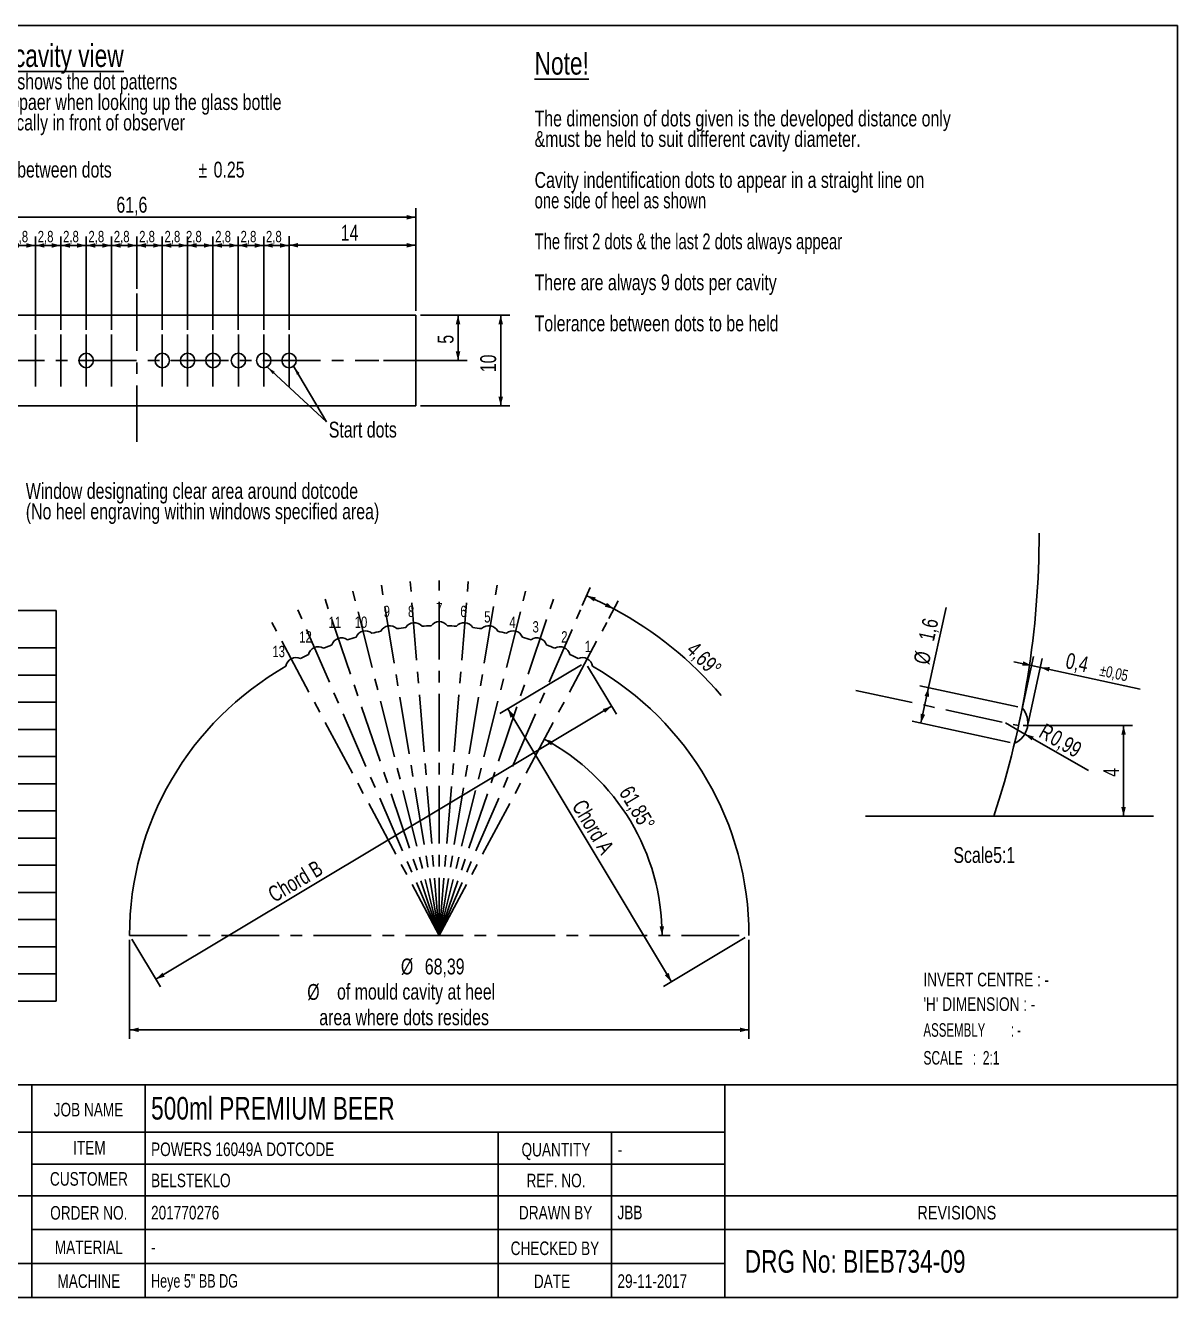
# Model space of a CAD drawing. Header units: millimetres. Extents: x 4 to 206, y 4 to 144.
# Drawn here: x 78.8 to 206, y 4 to 144.5 of the extents above; entities that cross this region are included whole.
import ezdxf

# ---------------------------------------------------------------- set-up
doc = ezdxf.new("R2010")
doc.units = ezdxf.units.MM
doc.header["$LTSCALE"] = 0.5
doc.linetypes.add('CENTERX2', pattern=[20.32, 12.7, -2.54, 2.54, -2.54])
for name, color, linetype in [('CENTERLINE', 4, 'CENTERX2'), ('DETAIL', 3, 'Continuous'), ('DIMENSIONS', 2, 'Continuous'), ('TEXT', 2, 'Continuous')]:
    doc.layers.add(name, color=color, linetype=linetype)
doc.layers.add('OUTLINE', color=7, linetype='Continuous', lineweight=25)
doc.styles.add('SLDTEXTSTYLE0', font='TXT', dxfattribs={"width": 0.75})
doc.styles.add('SLDTEXTSTYLE2', font='TXT', dxfattribs={"width": 0.7})
doc.styles.add('SLDTEXTSTYLE3', font='TXT', dxfattribs={"width": 0.797872})
doc.styles.add('SLDTEXTSTYLE4', font='TXT', dxfattribs={"width": 0.692308})
doc.styles.add('SLDTEXTSTYLE5', font='TXT', dxfattribs={"width": 0.660714})
doc.styles.add('SLDTEXTSTYLE6', font='TXT', dxfattribs={"width": 0.631579})
doc.styles.add('SLDTEXTSTYLE7', font='TXT', dxfattribs={"width": 0.697917})
doc.dimstyles.new('SLDDIMSTYLE0', dxfattribs={"dimtxt": 1.25, "dimasz": 1, "dimexe": 0, "dimexo": 0.0625, "dimgap": 0.3125, "dimtad": 1, "dimrnd": 1e-09, "dimzin": 12, "dimdsep": 46, "dimtxsty": 'SLDTEXTSTYLE0', "dimsah": 1, "dimcen": 0.09, "dimadec": 0, "dimazin": 3, "dimtfac": 1, "dimtofl": 0, "dimtmove": 0, "dimatfit": 3, "dimfxl": 0, "dimfrac": 2, "dimtolj": 1, "dimtzin": 12, "dimarcsym": 0})
doc.dimstyles.new('SLDDIMSTYLE2', dxfattribs={"dimtxt": 1.75, "dimasz": 1, "dimexe": 0, "dimexo": 0.0625, "dimgap": 0.4375, "dimtad": 1, "dimrnd": 1e-09, "dimzin": 12, "dimdsep": 46, "dimtxsty": 'SLDTEXTSTYLE0', "dimsah": 1, "dimcen": 0.09, "dimadec": 0, "dimazin": 3, "dimtfac": 1, "dimtofl": 0, "dimtmove": 0, "dimatfit": 3, "dimfxl": 0, "dimfrac": 2, "dimtolj": 1, "dimtzin": 12, "dimarcsym": 0})
doc.dimstyles.new('SLDDIMSTYLE3', dxfattribs={"dimtxt": 0.18, "dimasz": 1, "dimexe": 0, "dimexo": 0.0625, "dimgap": 0, "dimtad": 0, "dimtih": 1, "dimtoh": 1, "dimdec": 0, "dimrnd": 1e-09, "dimzin": 0, "dimdsep": 46, "dimtxsty": 'Standard', "dimsah": 1, "dimcen": 0.09, "dimadec": 0, "dimazin": 0, "dimtfac": 1, "dimtdec": 0, "dimtofl": 0, "dimtmove": 0, "dimatfit": 3, "dimfxl": 0, "dimfrac": 2, "dimtolj": 1, "dimtzin": 0, "dimarcsym": 0})
doc.dimstyles.new('SLDDIMSTYLE4', dxfattribs={"dimtxt": 1.75, "dimasz": 1, "dimexe": 0, "dimexo": 0.0625, "dimgap": 0.4375, "dimtad": 1, "dimdec": 4, "dimlfac": 0.5, "dimzin": 12, "dimdsep": 46, "dimtxsty": 'SLDTEXTSTYLE0', "dimsah": 1, "dimcen": 0.09, "dimazin": 3, "dimtfac": 1, "dimtofl": 0, "dimtmove": 0, "dimatfit": 3, "dimfxl": 0, "dimfrac": 2, "dimtolj": 1, "dimtzin": 12, "dimarcsym": 0})
doc.dimstyles.new('SLDDIMSTYLE5', dxfattribs={"dimtxt": 1.75, "dimasz": 1, "dimexe": 0, "dimexo": 0.0625, "dimgap": 0.4375, "dimtad": 1, "dimlfac": 0.4, "dimrnd": 1e-09, "dimzin": 12, "dimdsep": 46, "dimtxsty": 'SLDTEXTSTYLE0', "dimsah": 1, "dimcen": 0.09, "dimadec": 0, "dimazin": 3, "dimtfac": 1, "dimtofl": 0, "dimtmove": 0, "dimatfit": 3, "dimfxl": 0, "dimfrac": 2, "dimtolj": 1, "dimtzin": 12, "dimarcsym": 0})
doc.dimstyles.new('SLDDIMSTYLE6', dxfattribs={"dimtxt": 1.75, "dimasz": 1, "dimexe": 0, "dimexo": 0.0625, "dimgap": 0.4375, "dimtad": 1, "dimlfac": 0.4, "dimrnd": 1e-09, "dimdsep": 46, "dimtxsty": 'SLDTEXTSTYLE0', "dimsah": 1, "dimcen": 0.09, "dimadec": 0, "dimazin": 2, "dimtol": 1, "dimtp": 0.05, "dimtm": 0.05, "dimtfac": 1, "dimtmove": 0, "dimatfit": 0, "dimfxl": 0, "dimfrac": 2, "dimtolj": 1, "dimarcsym": 0})
doc.dimstyles.new('SLDDIMSTYLE7', dxfattribs={"dimtxt": 1.75, "dimasz": 1, "dimexe": 0, "dimexo": 0.0625, "dimgap": 0.4375, "dimtad": 1, "dimlfac": 0.4, "dimrnd": 1e-09, "dimdsep": 46, "dimtxsty": 'SLDTEXTSTYLE0', "dimsah": 1, "dimcen": 0, "dimadec": 0, "dimazin": 2, "dimtfac": 1, "dimtofl": 0, "dimtmove": 0, "dimatfit": 3, "dimfxl": 0, "dimfrac": 2, "dimtolj": 1, "dimtzin": 12, "dimarcsym": 0})

# ---------------------------------------------------------------- blocks, each defined once
blk = doc.blocks.new('SW_TABLEANNOTATION_2')
at = {"layer": 'TEXT', "color": 0}
for p, q in [((0, 0), (0, -43.13)), ((35.63, 0), (0, 0)), ((3.09, 0), (3.09, -43.13)), ((15.09, 0), (15.09, -43.13)), ((35.63, -43.13), (35.63, 0)), ((0, -4.13), (35.63, -4.13)), ((0, -7.13), (35.63, -7.13)), ((0, -10.13), (35.63, -10.13)), ((0, -13.13), (35.63, -13.13)), ((0, -16.13), (35.63, -16.13)), ((0, -19.13), (35.63, -19.13)), ((0, -22.13), (35.63, -22.13)), ((0, -25.13), (35.63, -25.13)), ((0, -28.13), (35.63, -28.13)), ((0, -31.13), (35.63, -31.13)), ((0, -34.13), (35.63, -34.13)), ((0, -37.13), (35.63, -37.13)), ((0, -40.13), (35.63, -40.13)), ((0, -43.13), (35.63, -43.13))]:
    blk.add_line(p, q, dxfattribs=at)
at = {"layer": 'TEXT', "color": 0, "char_height": 1.75, "attachment_point": 1, "style": 'SLDTEXTSTYLE0'}
for s, insert in [('Chord A', (4.33, -1.16)), ('Chord B', (20.79, -1.16)), ('1', (0.9, -4.72)), ('35,15', (6.18, -4.72)), ('58,67', (22.45, -4.72)), ('2', (0.9, -7.72)), ('37,52', (6.18, -7.72)), ('57,18', (22.45, -7.72)), ('3', (0.9, -10.72)), ('39,83', (6.18, -10.72)), ('55,6', (23.09, -10.72)), ('4', (0.9, -13.72)), ('42,07', (6.18, -13.72)), ('53,92', (22.45, -13.72)), ('5', (0.9, -16.72)), ('44,24', (6.18, -16.72)), ('52,15', (22.45, -16.72)), ('6', (0.9, -19.72)), ('46,34', (6.18, -19.72)), ('50,3', (23.09, -19.72)), ('7', (0.9, -22.72)), ('48,36', (6.18, -22.72)), ('48,36', (22.45, -22.72)), ('8', (0.9, -25.72)), ('50,3', (6.82, -25.72)), ('46,34', (22.45, -25.72)), ('9', (0.9, -28.72)), ('52,15', (6.18, -28.72)), ('44,24', (22.45, -28.72)), ('10', (0.25, -31.72)), ('53,92', (6.18, -31.72)), ('42,07', (22.45, -31.72)), ('11', (0.25, -34.72)), ('55,6', (6.82, -34.72)), ('39,83', (22.45, -34.72)), ('12', (0.25, -37.72)), ('57,18', (6.18, -37.72)), ('37,52', (22.45, -37.72)), ('13', (0.25, -40.72)), ('58,67', (6.18, -40.72)), ('35,15', (22.45, -40.72))]:
    blk.add_mtext(s, dxfattribs=dict(at, insert=insert))
blk = doc.blocks.new('_D')
at = {"layer": 'DIMENSIONS'}
for p, q in [((102.3, 110.87), (102.3, 121.2)), ((105.1, 110.87), (105.1, 121.2)), ((105.1, 120.2), (102.3, 120.2))]:
    blk.add_line(p, q, dxfattribs=at)
for points in [[(102.3, 120.2), (103.3, 119.95), (103.3, 120.45)], [(105.1, 120.2), (104.1, 120.45), (104.1, 119.95)]]:
    blk.add_solid(points, dxfattribs=at)
at = {"layer": 'DIMENSIONS', "insert": (102.55, 121.81), "char_height": 1.25, "attachment_point": 1, "style": 'SLDTEXTSTYLE0'}
blk.add_mtext('2,8', dxfattribs=at)
blk = doc.blocks.new('_D_1')
at = {"layer": 'DIMENSIONS'}
for p, q in [((99.5, 110.87), (99.5, 121.2)), ((102.3, 110.87), (102.3, 121.2)), ((102.3, 120.2), (99.5, 120.2))]:
    blk.add_line(p, q, dxfattribs=at)
for points in [[(99.5, 120.2), (100.5, 119.95), (100.5, 120.45)], [(102.3, 120.2), (101.3, 120.45), (101.3, 119.95)]]:
    blk.add_solid(points, dxfattribs=at)
at = {"layer": 'DIMENSIONS', "insert": (99.75, 121.81), "char_height": 1.25, "attachment_point": 1, "style": 'SLDTEXTSTYLE0'}
blk.add_mtext('2,8', dxfattribs=at)
blk = doc.blocks.new('_D_2')
at = {"layer": 'DIMENSIONS'}
for p, q in [((96.7, 110.87), (96.7, 121.2)), ((99.5, 110.87), (99.5, 121.2)), ((99.5, 120.2), (96.7, 120.2))]:
    blk.add_line(p, q, dxfattribs=at)
for points in [[(96.7, 120.2), (97.7, 119.95), (97.7, 120.45)], [(99.5, 120.2), (98.5, 120.45), (98.5, 119.95)]]:
    blk.add_solid(points, dxfattribs=at)
at = {"layer": 'DIMENSIONS', "insert": (96.52, 121.81), "char_height": 1.25, "attachment_point": 1, "style": 'SLDTEXTSTYLE0'}
blk.add_mtext('2,8', dxfattribs=at)
blk = doc.blocks.new('_D_3')
at = {"layer": 'DIMENSIONS'}
for p, q in [((93.9, 110.87), (93.9, 121.2)), ((96.7, 110.87), (96.7, 121.2)), ((96.7, 120.2), (93.9, 120.2))]:
    blk.add_line(p, q, dxfattribs=at)
for points in [[(93.9, 120.2), (94.9, 119.95), (94.9, 120.45)], [(96.7, 120.2), (95.7, 120.45), (95.7, 119.95)]]:
    blk.add_solid(points, dxfattribs=at)
at = {"layer": 'DIMENSIONS', "insert": (94.15, 121.81), "char_height": 1.25, "attachment_point": 1, "style": 'SLDTEXTSTYLE0'}
blk.add_mtext('2,8', dxfattribs=at)
blk = doc.blocks.new('_D_4')
at = {"layer": 'DIMENSIONS'}
for p, q in [((91.1, 115.41), (91.1, 121.2)), ((93.9, 110.87), (93.9, 121.2)), ((93.9, 120.2), (91.1, 120.2))]:
    blk.add_line(p, q, dxfattribs=at)
for points in [[(91.1, 120.2), (92.1, 119.95), (92.1, 120.45)], [(93.9, 120.2), (92.9, 120.45), (92.9, 119.95)]]:
    blk.add_solid(points, dxfattribs=at)
at = {"layer": 'DIMENSIONS', "insert": (91.35, 121.81), "char_height": 1.25, "attachment_point": 1, "style": 'SLDTEXTSTYLE0'}
blk.add_mtext('2,8', dxfattribs=at)
blk = doc.blocks.new('_D_5')
at = {"layer": 'DIMENSIONS'}
for p, q in [((88.3, 110.87), (88.3, 121.2)), ((91.1, 115.41), (91.1, 121.2)), ((91.1, 120.2), (88.3, 120.2))]:
    blk.add_line(p, q, dxfattribs=at)
for points in [[(88.3, 120.2), (89.3, 119.95), (89.3, 120.45)], [(91.1, 120.2), (90.1, 120.45), (90.1, 119.95)]]:
    blk.add_solid(points, dxfattribs=at)
at = {"layer": 'DIMENSIONS', "insert": (88.55, 121.81), "char_height": 1.25, "attachment_point": 1, "style": 'SLDTEXTSTYLE0'}
blk.add_mtext('2,8', dxfattribs=at)
blk = doc.blocks.new('_D_6')
at = {"layer": 'DIMENSIONS'}
for p, q in [((85.5, 110.87), (85.5, 121.2)), ((88.3, 110.87), (88.3, 121.2)), ((88.3, 120.2), (85.5, 120.2))]:
    blk.add_line(p, q, dxfattribs=at)
for points in [[(85.5, 120.2), (86.5, 119.95), (86.5, 120.45)], [(88.3, 120.2), (87.3, 120.45), (87.3, 119.95)]]:
    blk.add_solid(points, dxfattribs=at)
at = {"layer": 'DIMENSIONS', "insert": (85.75, 121.81), "char_height": 1.25, "attachment_point": 1, "style": 'SLDTEXTSTYLE0'}
blk.add_mtext('2,8', dxfattribs=at)
blk = doc.blocks.new('_D_7')
at = {"layer": 'DIMENSIONS'}
for p, q in [((82.7, 110.87), (82.7, 121.2)), ((85.5, 110.87), (85.5, 121.2)), ((85.5, 120.2), (82.7, 120.2))]:
    blk.add_line(p, q, dxfattribs=at)
for points in [[(82.7, 120.2), (83.7, 119.95), (83.7, 120.45)], [(85.5, 120.2), (84.5, 120.45), (84.5, 119.95)]]:
    blk.add_solid(points, dxfattribs=at)
at = {"layer": 'DIMENSIONS', "insert": (82.95, 121.81), "char_height": 1.25, "attachment_point": 1, "style": 'SLDTEXTSTYLE0'}
blk.add_mtext('2,8', dxfattribs=at)
blk = doc.blocks.new('_D_8')
at = {"layer": 'DIMENSIONS'}
for p, q in [((79.9, 110.87), (79.9, 121.2)), ((82.7, 110.87), (82.7, 121.2)), ((82.7, 120.2), (79.9, 120.2))]:
    blk.add_line(p, q, dxfattribs=at)
for points in [[(79.9, 120.2), (80.9, 119.95), (80.9, 120.45)], [(82.7, 120.2), (81.7, 120.45), (81.7, 119.95)]]:
    blk.add_solid(points, dxfattribs=at)
at = {"layer": 'DIMENSIONS', "insert": (80.15, 121.81), "char_height": 1.25, "attachment_point": 1, "style": 'SLDTEXTSTYLE0'}
blk.add_mtext('2,8', dxfattribs=at)
blk = doc.blocks.new('_D_9')
at = {"layer": 'DIMENSIONS'}
for p, q in [((77.1, 110.87), (77.1, 121.2)), ((79.9, 110.87), (79.9, 121.2)), ((79.9, 120.2), (77.1, 120.2))]:
    blk.add_line(p, q, dxfattribs=at)
for points in [[(77.1, 120.2), (78.1, 119.95), (78.1, 120.45)], [(79.9, 120.2), (78.9, 120.45), (78.9, 119.95)]]:
    blk.add_solid(points, dxfattribs=at)
at = {"layer": 'DIMENSIONS', "insert": (77.35, 121.81), "char_height": 1.25, "attachment_point": 1, "style": 'SLDTEXTSTYLE0'}
blk.add_mtext('2,8', dxfattribs=at)
blk = doc.blocks.new('_D_11')
at = {"layer": 'DIMENSIONS'}
for p, q in [((105.1, 110.87), (105.1, 121.2)), ((107.9, 110.87), (107.9, 121.2)), ((105.1, 120.2), (107.9, 120.2))]:
    blk.add_line(p, q, dxfattribs=at)
for points in [[(105.1, 120.2), (106.1, 119.95), (106.1, 120.45)], [(107.9, 120.2), (106.9, 120.45), (106.9, 119.95)]]:
    blk.add_solid(points, dxfattribs=at)
at = {"layer": 'DIMENSIONS', "insert": (105.35, 121.81), "char_height": 1.25, "attachment_point": 1, "style": 'SLDTEXTSTYLE0'}
blk.add_mtext('2,8', dxfattribs=at)
blk = doc.blocks.new('_D_13')
at = {"layer": 'DIMENSIONS'}
for p, q in [((122.4, 112.49), (132.27, 112.49)), ((131.27, 112.49), (131.27, 102.49)), ((122.4, 102.49), (132.27, 102.49))]:
    blk.add_line(p, q, dxfattribs=at)
for points in [[(131.27, 112.49), (131.02, 111.49), (131.52, 111.49)], [(131.27, 102.49), (131.52, 103.49), (131.02, 103.49)]]:
    blk.add_solid(points, dxfattribs=at)
at = {"layer": 'DIMENSIONS', "insert": (129.01, 106.2), "char_height": 1.75, "attachment_point": 1, "rotation": 90, "style": 'SLDTEXTSTYLE0'}
blk.add_mtext('10', dxfattribs=at)
blk = doc.blocks.new('_D_14')
at = {"layer": 'DIMENSIONS'}
for p, q in [((107.9, 110.87), (107.9, 121.22)), ((121.9, 112.99), (121.9, 121.22)), ((107.9, 120.22), (121.9, 120.22))]:
    blk.add_line(p, q, dxfattribs=at)
for points in [[(107.9, 120.22), (108.9, 119.97), (108.9, 120.47)], [(121.9, 120.22), (120.9, 120.47), (120.9, 119.97)]]:
    blk.add_solid(points, dxfattribs=at)
at = {"layer": 'DIMENSIONS', "insert": (113.61, 122.48), "char_height": 1.75, "attachment_point": 1, "style": 'SLDTEXTSTYLE0'}
blk.add_mtext('14', dxfattribs=at)
blk = doc.blocks.new('_D_16')
at = {"layer": 'DIMENSIONS'}
for p, q in [((60.3, 112.99), (60.3, 124.31)), ((121.9, 112.99), (121.9, 124.31)), ((60.3, 123.31), (121.9, 123.31))]:
    blk.add_line(p, q, dxfattribs=at)
for points in [[(60.3, 123.31), (61.3, 123.06), (61.3, 123.56)], [(121.9, 123.31), (120.9, 123.56), (120.9, 123.06)]]:
    blk.add_solid(points, dxfattribs=at)
at = {"layer": 'DIMENSIONS', "insert": (88.84, 125.57), "char_height": 1.75, "attachment_point": 1, "style": 'SLDTEXTSTYLE0'}
blk.add_mtext('61,6', dxfattribs=at)
blk = doc.blocks.new('_D_17')
at = {"layer": 'DIMENSIONS'}
for p, q in [((122.4, 112.49), (127.56, 112.49)), ((126.56, 107.49), (126.56, 112.49)), ((118.33, 107.49), (127.56, 107.49))]:
    blk.add_line(p, q, dxfattribs=at)
for points in [[(126.56, 112.49), (126.31, 111.49), (126.81, 111.49)], [(126.56, 107.49), (126.81, 108.49), (126.31, 108.49)]]:
    blk.add_solid(points, dxfattribs=at)
at = {"layer": 'DIMENSIONS', "insert": (124.31, 109.35), "char_height": 1.75, "attachment_point": 1, "rotation": 90, "style": 'SLDTEXTSTYLE0'}
blk.add_mtext('5', dxfattribs=at)
blk = doc.blocks.new('SW_NOTE_5')
at = {"layer": 'TEXT', "color": 0, "char_height": 1.75, "attachment_point": 1, "style": 'SLDTEXTSTYLE0'}
for s, insert in [('Tolerance between dots', (0, 2.25)), ('%%p', (28.31, 2.25)), ('0.25', (29.98, 2.25))]:
    blk.add_mtext(s, dxfattribs=dict(at, insert=insert))
blk = doc.blocks.new('SW_NOTE_6')
at = {"layer": 'TEXT', "color": 0, "char_height": 1.75, "attachment_point": 1, "style": 'SLDTEXTSTYLE0'}
for s, insert in [('Window designating clear area around dotcode', (0.29, 2.27)), ('(No heel engraving within windows specified area)', (0.29, 0.01))]:
    blk.add_mtext(s, dxfattribs=dict(at, insert=insert))
blk = doc.blocks.new('SW_NOTE_7')
at = {"layer": 'TEXT', "color": 0, "attachment_point": 1, "style": 'SLDTEXTSTYLE0'}
for s, insert, char_height in [('\\LMould cavity view', (0, 3.22), 2.5), ('The chart shows the dot patterns', (0, -0.01), 1.75), ('as they appaer when looking up the glass bottle', (0, -2.28), 1.75), ('held vertically in front of observer', (0.66, -4.54), 1.75)]:
    blk.add_mtext(s, dxfattribs=dict(at, insert=insert, char_height=char_height))
blk = doc.blocks.new('SW_NOTE_8')
at = {"layer": 'TEXT', "color": 0, "attachment_point": 1}
for s, insert, char_height, style in [('\\LNote!', (0, 3.22), 2.5, 'SLDTEXTSTYLE0'), ('The dimension of dots given is the developed distance only', (0, -3.25), 1.75, 'SLDTEXTSTYLE0'), ('&must be held to suit different cavity diameter.', (0, -5.51), 1.75, 'SLDTEXTSTYLE0'), ('Cavity indentification dots to appear in a straight line on', (0, -10.04), 1.75, 'SLDTEXTSTYLE0'), ('one side of heel as shown', (0, -12.3), 1.75, 'SLDTEXTSTYLE2'), ('The first 2 dots & the last 2 dots always appear', (0, -16.82), 1.75, 'SLDTEXTSTYLE7'), ('There are always 9 dots per cavity', (0, -21.35), 1.75, 'SLDTEXTSTYLE0'), ('Tolerance between dots to be held', (0, -25.88), 1.75, 'SLDTEXTSTYLE0')]:
    blk.add_mtext(s, dxfattribs=dict(at, insert=insert, char_height=char_height, style=style))
blk = doc.blocks.new('_D_18')
at = {"layer": 'DIMENSIONS'}
for p, q in [((90.29, 43.5), (90.29, 32.57)), ((158.68, 43.5), (158.68, 32.57)), ((90.29, 33.57), (158.68, 33.57))]:
    blk.add_line(p, q, dxfattribs=at)
for points in [[(90.29, 33.57), (91.29, 33.32), (91.29, 33.82)], [(158.68, 33.57), (157.68, 33.82), (157.68, 33.32)]]:
    blk.add_solid(points, dxfattribs=at)
at = {"layer": 'DIMENSIONS', "char_height": 1.75, "attachment_point": 1, "style": 'SLDTEXTSTYLE0'}
for s, insert in [('%%c', (120.25, 41.44)), ('68,39', (122.89, 41.44)), ('%%c', (109.91, 38.63)), ('of mould cavity at heel', (113.2, 38.66)), ('area where dots resides', (111.24, 35.83))]:
    blk.add_mtext(s, dxfattribs=dict(at, insert=insert))
blk = doc.blocks.new('_D_19')
at = {"layer": 'DIMENSIONS'}
blk.add_arc((124.48, 44), 24.6, 0, 61.8506, dxfattribs=at)
for points in [[(136.09, 65.69), (136.84, 64.98), (137.08, 65.42)], [(149.08, 44), (149.31, 45.01), (148.81, 45)]]:
    blk.add_solid(points, dxfattribs=at)
at = {"layer": 'DIMENSIONS', "insert": (145.78, 60.7), "char_height": 1.75, "attachment_point": 1, "rotation": 300.9253, "style": 'SLDTEXTSTYLE0'}
blk.add_mtext('61,85°', dxfattribs=at)
blk = doc.blocks.new('_D_20')
at = {"layer": 'DIMENSIONS'}
for p, q in [((140.28, 80.42), (141.16, 82.43)), ((143.21, 79), (144.25, 80.94))]:
    blk.add_line(p, q, dxfattribs=at)
for start, end in [(61.8506, 66.5422), (40.414, 61.8506)]:
    blk.add_arc((124.48, 44), 40.89, start, end, dxfattribs=at)
for points in [[(140.76, 81.52), (141.57, 80.88), (141.77, 81.33)], [(143.77, 80.06), (143, 80.74), (142.77, 80.3)]]:
    blk.add_solid(points, dxfattribs=at)
at = {"layer": 'DIMENSIONS', "insert": (152.87, 76.61), "char_height": 1.75, "attachment_point": 1, "rotation": 315.3385, "style": 'SLDTEXTSTYLE0'}
blk.add_mtext('4,69°', dxfattribs=at)
blk = doc.blocks.new('_D_21')
at = {"layer": 'DIMENSIONS'}
for p, q in [((140.19, 73.9), (131.19, 68.51)), ((132.05, 69.03), (150.11, 38.88)), ((158.25, 43.75), (149.26, 38.36))]:
    blk.add_line(p, q, dxfattribs=at)
for points in [[(132.05, 69.03), (132.35, 68.04), (132.78, 68.3)], [(150.11, 38.88), (149.82, 39.86), (149.39, 39.6)]]:
    blk.add_solid(points, dxfattribs=at)
at = {"layer": 'DIMENSIONS', "insert": (140.57, 59.19), "char_height": 1.75, "attachment_point": 1, "rotation": 300.9253, "style": 'SLDTEXTSTYLE0'}
blk.add_mtext('Chord A', dxfattribs=at)
blk = doc.blocks.new('_D_22')
at = {"layer": 'DIMENSIONS'}
for p, q in [((140.87, 73.73), (144.04, 68.45)), ((93.19, 39.15), (143.52, 69.3)), ((90.54, 43.58), (93.71, 38.3))]:
    blk.add_line(p, q, dxfattribs=at)
for points in [[(143.52, 69.3), (142.54, 69), (142.79, 68.58)], [(93.19, 39.15), (94.18, 39.45), (93.92, 39.88)]]:
    blk.add_solid(points, dxfattribs=at)
at = {"layer": 'DIMENSIONS', "insert": (105.38, 49.08), "char_height": 1.75, "attachment_point": 1, "rotation": 30.9253, "style": 'SLDTEXTSTYLE0'}
blk.add_mtext('Chord B', dxfattribs=at)
blk = doc.blocks.new('_D_23')
at = {"layer": 'DIMENSIONS'}
for p, q in [((178.52, 71.37), (180.44, 80.22)), ((188.36, 69.23), (177.54, 71.58)), ((178.52, 71.37), (177.67, 67.46)), ((187.51, 65.32), (176.69, 67.67))]:
    blk.add_line(p, q, dxfattribs=at)
for points in [[(178.52, 71.37), (178.06, 70.44), (178.55, 70.34)], [(177.67, 67.46), (178.13, 68.38), (177.64, 68.49)]]:
    blk.add_solid(points, dxfattribs=at)
at = {"layer": 'DIMENSIONS', "char_height": 1.75, "attachment_point": 1, "rotation": 77.7505, "style": 'SLDTEXTSTYLE0'}
for s, insert in [('1,6', (177.38, 76.77)), ('%%c', (176.82, 74.19))]:
    blk.add_mtext(s, dxfattribs=dict(at, insert=insert))
blk = doc.blocks.new('_D_24')
at = {"layer": 'DIMENSIONS'}
for p, q in [((188.55, 67.65), (190.1, 74.79)), ((189.52, 67.44), (191.07, 74.58)), ((189.88, 73.81), (187.93, 74.23)), ((189.88, 73.81), (190.86, 73.6)), ((190.86, 73.6), (201.87, 71.21))]:
    blk.add_line(p, q, dxfattribs=at)
for points in [[(189.88, 73.81), (188.96, 74.27), (188.85, 73.78)], [(190.86, 73.6), (191.78, 73.14), (191.89, 73.63)]]:
    blk.add_solid(points, dxfattribs=at)
at = {"layer": 'DIMENSIONS', "attachment_point": 1, "rotation": 347.7505, "style": 'SLDTEXTSTYLE0'}
for s, insert, char_height in [('0,4', (193.91, 75.25), 1.75), ('±0,05', (197.59, 73.93), 1.25)]:
    blk.add_mtext(s, dxfattribs=dict(at, insert=insert, char_height=char_height))
blk = doc.blocks.new('_D_25')
at = {"layer": 'DIMENSIONS'}
for p, q in [((188.94, 67.17), (201.04, 67.17)), ((200.04, 67.17), (200.04, 57.17))]:
    blk.add_line(p, q, dxfattribs=at)
for points in [[(200.04, 67.17), (199.79, 66.17), (200.29, 66.17)], [(200.04, 57.17), (200.29, 58.17), (199.79, 58.17)]]:
    blk.add_solid(points, dxfattribs=at)
at = {"layer": 'DIMENSIONS', "insert": (197.79, 61.52), "char_height": 1.75, "attachment_point": 1, "rotation": 90, "style": 'SLDTEXTSTYLE0'}
blk.add_mtext('4', dxfattribs=at)
blk = doc.blocks.new('_D_26')
at = {"layer": 'DIMENSIONS'}
for q in [(187, 67.48), (196.15, 62.2)]:
    blk.add_line((189.14, 66.24), q, dxfattribs=at)
blk.add_solid([(189.14, 66.24), (189.88, 65.53), (190.13, 65.96)], dxfattribs=at)
at = {"layer": 'DIMENSIONS', "char_height": 1.75, "attachment_point": 1, "rotation": 330, "style": 'SLDTEXTSTYLE0'}
for s, insert in [('R', (191.43, 67.5)), ('0,99', (192.65, 66.79))]:
    blk.add_mtext(s, dxfattribs=dict(at, insert=insert))

msp = doc.modelspace()

# ---------------------------------------------------------------- linework, layer by layer
at = {"layer": 'CENTERLINE'}
for p, q in [((91.1048, 114.91045), (91.1048, 98.52554)), ((79.9048, 110.36722), (79.9048, 104.62109)), ((82.7048, 110.36722), (82.7048, 104.62109)), ((85.5048, 110.36722), (85.5048, 104.62109)), ((88.3048, 110.36722), (88.3048, 104.62109)), ((93.9048, 110.36722), (93.9048, 104.62109)), ((96.7048, 110.36722), (96.7048, 104.62109)), ((99.5048, 110.36722), (99.5048, 104.62109)), ((102.3048, 110.36722), (102.3048, 104.62109)), ((105.1048, 110.36722), (105.1048, 104.62109)), ((107.9048, 110.36722), (107.9048, 104.62109)), ((64.38343, 107.49416), (117.82616, 107.49416)), ((124.48276, 44.00497), (121.27693, 83.06864)), ((124.48276, 44.00497), (124.48276, 83.19997)), ((124.48276, 44.00497), (127.68859, 83.06864)), ((124.48276, 44.00497), (114.95106, 82.02331)), ((124.48276, 44.00497), (118.09258, 82.67555)), ((124.48276, 44.00497), (130.87294, 82.67555)), ((124.48276, 44.00497), (134.01447, 82.02331)), ((124.48276, 44.00497), (111.8734, 81.11631)), ((124.48276, 44.00497), (111.8734, 81.11631)), ((124.48276, 44.00497), (137.09212, 81.11631)), ((124.48276, 44.00497), (108.88025, 79.96063)), ((124.48276, 44.00497), (140.08528, 79.96063)), ((124.48276, 44.00497), (105.99164, 78.564)), ((124.48276, 44.00497), (142.97388, 78.564)), ((170.48726, 71.06373), (188.44036, 67.16591)), ((90.28776, 44.00497), (158.67776, 44.00497))]:
    msp.add_line(p, q, dxfattribs=at)
at = {"layer": 'DETAIL'}
for p, q in [((60.3048, 112.49416), (121.9048, 112.49416)), ((121.9048, 112.49416), (121.9048, 102.49416)), ((60.3048, 102.49416), (121.9048, 102.49416))]:
    msp.add_line(p, q, dxfattribs=at)
at = {"layer": 'OUTLINE'}
for p, q in [((4, 144.5), (206, 144.5)), ((206, 144.5), (206, 4)), ((171.55617, 57.16591), (203.32998, 57.16591)), ((206, 27.5), (4, 27.5)), ((79.5, 27.5), (79.5, 4)), ((92, 27.5), (92, 4)), ((156, 4), (156, 27.5)), ((79.5, 22.25), (49.5, 22.25)), ((156, 22.25), (79.5, 22.25)), ((131, 4), (131, 22.25)), ((143.5, 4), (143.5, 22.25)), ((79.5, 18.75), (156, 18.75)), ((49.5, 15.25), (206, 15.25)), ((79.5, 11.5), (156, 11.5)), ((156, 11.5), (206, 11.5)), ((156, 7.75), (49.5, 7.75)), ((206, 4), (4, 4))]:
    msp.add_line(p, q, dxfattribs=at)
for centre in [(85.5048, 107.49416), (93.9048, 107.49416), (96.7048, 107.49416), (99.5048, 107.49416), (102.3048, 107.49416), (105.1048, 107.49416), (107.9048, 107.49416)]:
    msp.add_circle(centre, 0.8, dxfattribs=at)
for centre, radius, start, end in [((90.56436, 88.41591), 100.15625, 341.8194462, 0), ((116.32697, 76.53533), 1.10784, 49.7443539, 158.4050567), ((124.48276, 44.00497), 34.195, 100.8913152, 102.566527), ((119.01501, 77.09341), 1.10784, 45.0527854, 153.7134883), ((124.48276, 44.00497), 34.195, 96.1997467, 97.8749586), ((121.7397, 77.42976), 1.10784, 40.361217, 149.0219199), ((124.48276, 44.00497), 34.195, 91.5081783, 93.1833901), ((124.48276, 77.54213), 1.10784, 35.6696486, 144.3303514), ((124.48276, 44.00497), 34.195, 86.8166099, 88.4918217), ((127.22583, 77.42976), 1.10784, 30.9780801, 139.638783), ((124.48276, 44.00497), 34.195, 82.1250414, 83.8002533), ((129.95051, 77.09341), 1.10784, 26.2865117, 134.9472146), ((124.48276, 44.00497), 34.195, 77.433473, 79.1086848), ((132.63856, 76.53533), 1.10784, 21.5949433, 130.2556461), ((111.13249, 74.77039), 1.10784, 59.1274908, 167.7881936), ((124.48276, 44.00497), 34.195, 110.274452, 111.9496639), ((113.69358, 75.75925), 1.10784, 54.4359223, 163.0966252), ((124.48276, 44.00497), 34.195, 105.5828836, 107.2580954), ((124.48276, 44.00497), 34.195, 72.7419046, 74.4171164), ((135.27195, 75.75925), 1.10784, 16.9033748, 125.5640777), ((124.48276, 44.00497), 34.195, 68.0503361, 69.725548), ((137.83304, 74.77039), 1.10784, 12.2118064, 120.8725092), ((137.83304, 74.77039), 1.10784, 12.2118064, 120.8725092), ((108.66086, 73.57537), 1.10784, 63.8190592, 172.479762), ((124.48276, 44.00497), 34.195, 114.9660205, 116.6412323), ((124.48276, 44.00497), 34.195, 63.3587677, 65.0339795), ((140.30467, 73.57537), 1.10784, 7.520238, 116.1809408), ((124.48276, 44.00497), 34.195, 119.6575889, 180), ((124.48276, 44.00497), 34.195, 0, 60.3424111), ((187.00302, 67.47797), 2.47083, 293.7087035, 41.7923736)]:
    msp.add_arc(centre, radius, start, end, dxfattribs=at)

# ---------------------------------------------------------------- block references
at = {"layer": 'TEXT'}
for name, p in [('SW_NOTE_7', (69.99795, 139.19187)), ('SW_NOTE_8', (135.01123, 138.34793)), ('SW_NOTE_5', (69.59369, 127.2018)), ('SW_NOTE_6', (78.54638, 91.69543)), ('SW_TABLEANNOTATION_2', (46.55387, 79.87721))]:
    msp.add_blockref(name, p, dxfattribs=at)

# ---------------------------------------------------------------- texts
for s, insert, char_height, attachment_point, style in [('Start dots', (112.28772, 100.73624), 1.75, 1, 'SLDTEXTSTYLE0'), ('9', (119.04056, 80.41246), 1.25, 3, 'SLDTEXTSTYLE0'), ('8', (121.72917, 80.41246), 1.25, 3, 'SLDTEXTSTYLE0'), ('7', (124.14203, 80.72555), 1.25, 1, 'SLDTEXTSTYLE0'), ('6', (126.8043, 80.41246), 1.25, 1, 'SLDTEXTSTYLE0'), ('11', (113.6577, 79.21318), 1.25, 3, 'SLDTEXTSTYLE0'), ('10', (116.54119, 79.21318), 1.25, 3, 'SLDTEXTSTYLE0'), ('5', (129.44816, 79.80008), 1.25, 1, 'SLDTEXTSTYLE0'), ('4', (132.22606, 79.21318), 1.25, 1, 'SLDTEXTSTYLE0'), ('3', (134.78221, 78.70532), 1.25, 1, 'SLDTEXTSTYLE0'), ('12', (110.42128, 77.59686), 1.25, 3, 'SLDTEXTSTYLE0'), ('2', (137.95263, 77.59686), 1.25, 1, 'SLDTEXTSTYLE0'), ('13', (107.45173, 75.98054), 1.25, 3, 'SLDTEXTSTYLE0'), ('1', (140.54236, 76.53596), 1.25, 1, 'SLDTEXTSTYLE0'), ('Scale5:1', (181.24868, 53.7551), 1.75, 1, 'SLDTEXTSTYLE0'), ('INVERT CENTRE : -', (177.94292, 39.86737), 1.5, 1, 'SLDTEXTSTYLE0'), ("'H' DIMENSION : -", (177.94292, 37.1619), 1.5, 1, 'SLDTEXTSTYLE0'), ('ASSEMBLY        : -', (177.94292, 34.30272), 1.5, 1, 'SLDTEXTSTYLE6'), ('SCALE   :  2:1', (177.94292, 31.22927), 1.5, 1, 'SLDTEXTSTYLE5'), ('JOB NAME', (85.75972, 25.50548), 1.5, 2, 'SLDTEXTSTYLE0'), ('500ml PREMIUM BEER', (92.66782, 26.15817), 2.5, 1, 'SLDTEXTSTYLE0'), ('ITEM', (85.85919, 21.2923), 1.5, 2, 'SLDTEXTSTYLE0'), ('POWERS 16049A DOTCODE', (92.66782, 21.12563), 1.5, 1, 'SLDTEXTSTYLE0'), ('QUANTITY', (137.36961, 21.08249), 1.5, 2, 'SLDTEXTSTYLE0'), ('-', (144.17759, 21.11144), 1.5, 1, 'SLDTEXTSTYLE0'), ('CUSTOMER', (85.80763, 17.85429), 1.5, 2, 'SLDTEXTSTYLE0'), ('BELSTEKLO', (92.66782, 17.68762), 1.5, 1, 'SLDTEXTSTYLE0'), ('REF. NO.', (137.37739, 17.6767), 1.5, 2, 'SLDTEXTSTYLE0'), ('ORDER NO.', (85.79201, 14.10394), 1.5, 2, 'SLDTEXTSTYLE0'), ('201770276', (92.66429, 14.12686), 1.5, 1, 'SLDTEXTSTYLE0'), ('DRAWN BY', (137.33676, 14.12193), 1.5, 2, 'SLDTEXTSTYLE0'), ('JBB', (144.15966, 14.14485), 1.5, 1, 'SLDTEXTSTYLE0'), ('REVISIONS', (181.62694, 14.12193), 1.5, 2, 'SLDTEXTSTYLE3'), ('MATERIAL', (85.79565, 10.29334), 1.5, 2, 'SLDTEXTSTYLE0'), ('CHECKED BY', (137.25804, 10.19091), 1.5, 2, 'SLDTEXTSTYLE0'), ('-', (92.66429, 10.31625), 1.5, 1, 'SLDTEXTSTYLE0'), ('DRG No: BIEB734-09', (158.20618, 9.24089), 2.5, 1, 'SLDTEXTSTYLE0'), ('MACHINE', (85.79461, 6.56848), 1.5, 2, 'SLDTEXTSTYLE0'), ('Heye 5" BB DG', (92.66429, 6.5914), 1.5, 1, 'SLDTEXTSTYLE4'), ('DATE', (136.93489, 6.54438), 1.5, 2, 'SLDTEXTSTYLE0'), ('29-11-2017', (144.15966, 6.5673), 1.5, 1, 'SLDTEXTSTYLE0')]:
    msp.add_mtext(s, dxfattribs=dict(at, insert=insert, char_height=char_height, attachment_point=attachment_point, style=style))

# ---------------------------------------------------------------- dimensions: what is measured, and where the dimension line sits
at = {"layer": 'DIMENSIONS'}
for base, p1, p2, dimstyle, picture, middle in [((121.9048, 123.30957), (60.3048, 112.49416), (121.9048, 112.49416), 'SLDDIMSTYLE2', '_D_16', (91.1048, 123.30957)), ((121.9048, 120.2205), (107.9048, 110.36722), (121.9048, 112.49416), 'SLDDIMSTYLE2', '_D_14', (114.9048, 120.2205)), ((77.1048, 120.1981), (79.9048, 110.36722), (77.1048, 110.36722), 'SLDDIMSTYLE0', '_D_9', (78.5048, 120.1981)), ((79.9048, 120.1981), (82.7048, 110.36722), (79.9048, 110.36722), 'SLDDIMSTYLE0', '_D_8', (81.3048, 120.1981)), ((82.7048, 120.1981), (85.5048, 110.36722), (82.7048, 110.36722), 'SLDDIMSTYLE0', '_D_7', (84.1048, 120.1981)), ((85.5048, 120.1981), (88.3048, 110.36722), (85.5048, 110.36722), 'SLDDIMSTYLE0', '_D_6', (86.9048, 120.1981)), ((88.3048, 120.1981), (91.1048, 114.91045), (88.3048, 110.36722), 'SLDDIMSTYLE0', '_D_5', (89.7048, 120.1981)), ((91.1048, 120.1981), (93.9048, 110.36722), (91.1048, 114.91045), 'SLDDIMSTYLE0', '_D_4', (92.5048, 120.1981)), ((93.9048, 120.1981), (96.7048, 110.36722), (93.9048, 110.36722), 'SLDDIMSTYLE0', '_D_3', (95.3048, 120.1981)), ((96.7048, 120.1981), (99.5048, 110.36722), (96.7048, 110.36722), 'SLDDIMSTYLE0', '_D_2', (97.67851, 120.1981)), ((99.5048, 120.1981), (102.3048, 110.36722), (99.5048, 110.36722), 'SLDDIMSTYLE0', '_D_1', (100.9048, 120.1981)), ((102.3048, 120.1981), (105.1048, 110.36722), (102.3048, 110.36722), 'SLDDIMSTYLE0', '_D', (103.7048, 120.1981)), ((107.9048, 120.1981), (105.1048, 110.36722), (107.9048, 110.36722), 'SLDDIMSTYLE0', '_D_11', (106.5048, 120.1981))]:
    dim = msp.add_linear_dim(base=base, p1=p1, p2=p2, dimstyle=dimstyle, dxfattribs=at)
    dim.commit()
    dim.dimension.update_dxf_attribs({"geometry": picture, "text_midpoint": middle, "dimtype": 160})
for base, p1, p2, angle, dimstyle, picture, middle in [((126.56389, 112.49416), (117.82616, 107.49416), (121.9048, 112.49416), 90, 'SLDDIMSTYLE2', '_D_17', (126.56389, 109.99416)), ((131.26874, 102.49416), (121.9048, 112.49416), (121.9048, 102.49416), 90, 'SLDDIMSTYLE2', '_D_13', (131.26874, 107.49416)), ((190.86023, 73.5984), (188.44036, 67.16591), (189.41759, 66.95374), 347.7505385, 'SLDDIMSTYLE6', '_D_24', (197.26011, 72.20892)), ((143.52171, 69.30353), (90.28776, 44.00497), (140.61502, 74.1554), 30.9252947, 'SLDDIMSTYLE2', '_D_22', (110.45348, 49.49277)), ((150.11482, 38.87502), (140.61502, 74.1554), (158.67776, 44.00497), 300.9252947, 'SLDDIMSTYLE2', '_D_21', (141.08345, 53.95023)), ((200.04269, 57.16591), (188.44036, 67.16591), (203.32998, 57.16591), 90, 'SLDDIMSTYLE5', '_D_25', (200.04269, 62.16591))]:
    dim = msp.add_linear_dim(base=base, p1=p1, p2=p2, angle=angle, dimstyle=dimstyle, dxfattribs=at)
    dim.commit()
    dim.dimension.update_dxf_attribs({"geometry": picture, "text_midpoint": middle, "dimtype": 160})
for base, line1, line2, picture, middle in [((142.28186, 80.81823), ((142.97388, 78.564), (124.48276, 44.00497)), ((140.08528, 79.96063), (124.48276, 44.00497)), '_D_20', (153.22529, 73.08918)), ((145.58227, 56.64541), ((158.67776, 44.00497), (90.28776, 44.00497)), ((142.97388, 78.564), (124.48276, 44.00497)), '_D_19', (145.58227, 56.64541))]:
    dim = msp.add_angular_dim_2l(base=base, line1=line1, line2=line2, dimstyle='SLDDIMSTYLE4', dxfattribs=at)
    dim.commit()
    dim.dimension.update_dxf_attribs({"geometry": picture, "text_midpoint": middle, "dimtype": 162})
for base, p1, p2, angle, text, dimstyle, picture, middle in [((177.67089, 67.45749), (188.84518, 69.12461), (187.99651, 65.21568), 77.7505385, '%%c<>', 'SLDDIMSTYLE5', '_D_23', (179.6512, 76.57863)), ((158.67776, 33.57272), (90.28776, 44.00497), (158.67776, 44.00497), 0, '%%c<>\\P%%c of mould cavity at heel\\Parea where dots resides', 'SLDDIMSTYLE2', '_D_18', (124.48276, 33.57272))]:
    dim = msp.add_linear_dim(base=base, p1=p1, p2=p2, angle=angle, text=text, dimstyle=dimstyle, dxfattribs=at)
    dim.commit()
    dim.dimension.update_dxf_attribs({"geometry": picture, "text_midpoint": middle, "dimtype": 160})
dim = msp.add_radius_dim(center=(187.00302, 67.47797), mpoint=(189.14282, 66.24256), dimstyle='SLDDIMSTYLE7', dxfattribs=at)
dim.commit()
dim.dimension.update_dxf_attribs({"geometry": '_D_26', "text_midpoint": (193.00292, 64.01393), "dimtype": 164})

# ---------------------------------------------------------------- leaders
at = {"layer": 'TEXT'}
for points in [[(105.48662, 106.79116), (112.02351, 100.73339)], [(108.40366, 106.86875), (112.02351, 100.73339)]]:
    msp.add_leader(points, dimstyle='SLDDIMSTYLE3', dxfattribs=at)

doc.saveas('drawing.dxf')
